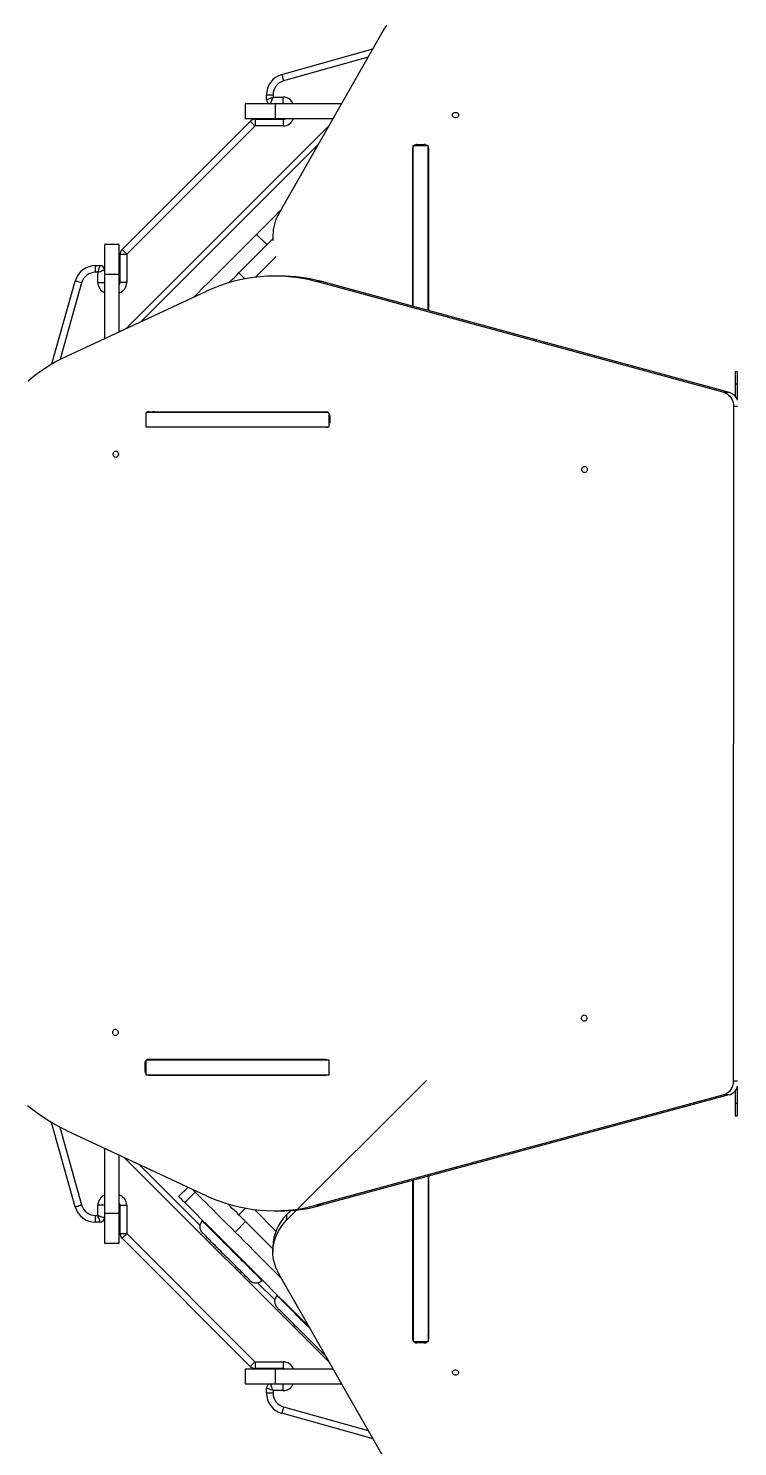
# Model space of a CAD drawing. Header units: millimetres. Extents: x -10374 to 11119, y -8221 to 9433.
# Drawn here: x 4481 to 5489, y -2422 to -406 of the extents above; entities that cross this region are included whole.
import ezdxf

# ---------------------------------------------------------------- set-up
doc = ezdxf.new("R2010")
doc.units = ezdxf.units.MM
for name, color, linetype in [('DIKOM_ОБЪЕКТ', 7, 'Continuous'), ('DIKOM_РАЗМЕР_ЗОНА', 7, 'Continuous'), ('DIKOM_РАЗМЕР_ОБЪЕКТА', 7, 'Continuous')]:
    doc.layers.add(name, color=color, linetype=linetype)
doc.styles.add('style1', font='arial.ttf', dxfattribs={"width": 0.8})
doc.dimstyles.new('1-50', dxfattribs={"dimtxt": 300, "dimasz": 200, "dimexe": 100, "dimexo": 0, "dimgap": 100, "dimtad": 0, "dimdec": 0, "dimtxsty": 'style1', "dimcen": 0, "dimclrd": 7, "dimclre": 7, "dimadec": 1, "dimazin": 2, "dimtfac": 1, "dimtdec": 0, "dimtmove": 1, "dimatfit": 3, "dimfxl": 0, "dimlwd": 25, "dimlwe": 18, "dimarcsym": 0})

# ---------------------------------------------------------------- blocks, each defined once
blk = doc.blocks.new('*D15')
at = {"layer": 'Defpoints', "color": 0, "transparency": 16777216}
for p in [(-5227.9, 8308.8), (9119.4, -1150.4), (-5227.9, -1991.8)]:
    blk.add_point(p, dxfattribs=at)
at = {"layer": 'DIKOM_РАЗМЕР_ОБЪЕКТА', "color": 7, "lineweight": 18, "transparency": 16777216}
for p, q in [((-5227.9, -1991.8), (-5227.9, 8408.8)), ((9119.4, -1150.4), (9119.4, 8408.8))]:
    blk.add_line(p, q, dxfattribs=at)
at = {"layer": 'DIKOM_РАЗМЕР_ОБЪЕКТА', "color": 7, "lineweight": 25, "transparency": 16777216}
for p, q in [((-5027.9, 8308.8), (187.4, 8308.8)), ((8919.4, 8308.8), (1267.2, 8308.8))]:
    blk.add_line(p, q, dxfattribs=at)
at = {"layer": 'DIKOM_РАЗМЕР_ОБЪЕКТА', "color": 7, "transparency": 16777216}
for points in [[(-5027.9, 8342.1), (-5027.9, 8275.4), (-5227.9, 8308.8)], [(8919.4, 8342.1), (8919.4, 8275.4), (9119.4, 8308.8)]]:
    blk.add_solid(points, dxfattribs=at)
at = {"layer": 'DIKOM_РАЗМЕР_ОБЪЕКТА', "color": 0, "transparency": 16777216, "insert": (727.3, 8308.8), "char_height": 300, "attachment_point": 5, "style": 'style1'}
blk.add_mtext('14350', dxfattribs=at)
blk = doc.blocks.new('*D14')
at = {"layer": 'Defpoints', "color": 0, "transparency": 16777216}
for p in [(-7515.9, 9236.3), (11119.4, -1423.4), (-7515.9, -2401.6)]:
    blk.add_point(p, dxfattribs=at)
at = {"layer": 'DIKOM_РАЗМЕР_ЗОНА', "color": 7, "lineweight": 18, "transparency": 16777216}
for p, q in [((-7515.9, -2401.6), (-7515.9, 9336.3)), ((11119.4, -1423.4), (11119.4, 9336.3))]:
    blk.add_line(p, q, dxfattribs=at)
at = {"layer": 'DIKOM_РАЗМЕР_ЗОНА', "color": 7, "lineweight": 25, "transparency": 16777216}
for p, q in [((-7315.9, 9236.3), (77.6, 9236.3)), ((10919.4, 9236.3), (1157.3, 9236.3))]:
    blk.add_line(p, q, dxfattribs=at)
at = {"layer": 'DIKOM_РАЗМЕР_ЗОНА', "color": 7, "transparency": 16777216}
for points in [[(-7315.9, 9269.7), (-7315.9, 9203), (-7515.9, 9236.3)], [(10919.4, 9269.7), (10919.4, 9203), (11119.4, 9236.3)]]:
    blk.add_solid(points, dxfattribs=at)
at = {"layer": 'DIKOM_РАЗМЕР_ЗОНА', "color": 0, "transparency": 16777216, "insert": (617.5, 9236.3), "char_height": 300, "attachment_point": 5, "style": 'style1'}
blk.add_mtext('18650', dxfattribs=at)

msp = doc.modelspace()

# ---------------------------------------------------------------- linework, layer by layer
at = {"layer": 'DIKOM_ОБЪЕКТ', "color": 7, "linetype": 'Continuous', "lineweight": 15}
for p, q in [((4836.6, -669.7), (4983.1, -413)), ((4840.9, -471.7), (4970.3, -435.4)), ((4963.6, -447.2), (4843.5, -480.8)), ((4819, -507.4), (4819, -500.6)), ((4819, -500.6), (4828.5, -500.6)), ((4828.5, -500.6), (4828.5, -503.9)), ((4828.5, -503.9), (4843, -503.9)), ((4843, -513.4), (4843, -503.9)), ((4789, -513.4), (4789, -534.4)), ((4831.7, -513.4), (4789, -513.4)), ((4831.7, -513.4), (4831.7, -534.4)), ((4925.8, -513.4), (4831.7, -513.4)), ((4613.9, -720.4), (4796.1, -538.3)), ((4908.1, -544.4), (4619.7, -832.8)), ((4789, -534.4), (4831.7, -534.4)), ((4803.1, -535.4), (4843, -535.4)), ((4803.1, -535.4), (4803.1, -544.9)), ((4831.7, -534.4), (4913.8, -534.4)), ((4843, -535.4), (4843, -544.9)), ((4802.8, -545.1), (4620.6, -727.2)), ((4843, -544.9), (4803.1, -544.9)), ((4893.1, -570.7), (4640.8, -823)), ((5027.1, -801.4), (5027.1, -576.5)), ((5027.8, -572.6), (5048.8, -572.6)), ((5027.8, -801.6), (5027.8, -572.6)), ((5033.1, -571.3), (5043.5, -571.3)), ((5033.1, -572.6), (5033.1, -571.3)), ((5043.5, -572.6), (5043.5, -571.3)), ((5048.8, -807.3), (5048.8, -572.6)), ((5049.5, -576.5), (5049.5, -807.5)), ((4779.8, -753.9), (4828.3, -705.4)), ((4805, -699), (4819.9, -713.9)), ((4828.3, -700.4), (4828.3, -707.9)), ((4610, -713.4), (4589, -713.4)), ((4589, -713.4), (4589, -756.1)), ((4610, -756.1), (4610, -713.4)), ((4576.2, -752.9), (4576.2, -743.4)), ((4576.2, -743.4), (4583, -743.4)), ((4611, -767.4), (4611, -727.5)), ((4620.5, -727.5), (4611, -727.5)), ((4620.5, -727.5), (4620.5, -767.4)), ((4803.6, -759.8), (4832.7, -730.7)), ((4514.3, -883.1), (4547.3, -765.3)), ((4579.5, -752.9), (4576.2, -752.9)), ((4579.5, -767.4), (4579.5, -752.9)), ((4610, -756.1), (4589, -756.1)), ((4589, -756.1), (4589, -847.1)), ((4610, -837.3), (4610, -756.1)), ((4788.2, -762.2), (4779.8, -753.9)), ((4838.2, -758.2), (4830.7, -758.2)), ((5469.7, -924), (4890.3, -766.2)), ((4897.8, -766.2), (4890.3, -766.2)), ((5477.2, -924), (4897.8, -766.2)), ((4556.4, -767.9), (4526, -876.6)), ((4535.4, -872), (4733.7, -779.9)), ((4579.5, -767.4), (4589, -767.4)), ((4620.5, -767.4), (4611, -767.4)), ((5488.3, -894.2), (5485.3, -894.2)), ((5485.3, -894.2), (5485.3, -912.2)), ((5488.3, -894.2), (5488.3, -912.2)), ((5477.2, -924), (5469.7, -924)), ((5485.3, -912.2), (5485.3, -929.2)), ((5488.3, -912.2), (5485.3, -912.2)), ((5488.3, -912.2), (5488.3, -933.6)), ((5483, -943.5), (5482.4, -1903)), ((5488.8, -943.5), (5483, -943.5)), ((4648.2, -973.2), (4648.2, -952.2)), ((4907.1, -952.2), (4648.2, -952.2)), ((4652.2, -950.9), (4904.2, -951.2)), ((4908, -971.6), (4908, -953.1)), ((4909.4, -957.2), (4909.4, -967.6)), ((4908, -973.2), (4648.2, -973.2)), ((4904.2, -973.6), (4652.1, -973.3)), ((4659.6, -973.3), (4652.1, -973.3)), ((4904.4, -973.5), (4659.6, -973.3)), ((4648.2, -1894.2), (4648.2, -1873.2)), ((4908, -1873.2), (4648.2, -1873.2)), ((4903.7, -1872.2), (4651.6, -1871.9)), ((4908, -1894.2), (4908, -1873.2)), ((4646.4, -1877.9), (4646.4, -1888.3)), ((4648.2, -1877.9), (4646.4, -1877.9)), ((4648.2, -1888.3), (4646.4, -1888.3)), ((4908, -1894.2), (4648.2, -1894.2)), ((4651.6, -1894.3), (4903.6, -1894.6)), ((4659.1, -1894.3), (4651.6, -1894.3)), ((4659.1, -1894.3), (4903.8, -1894.6)), ((4847.8, -2100.6), (5046.4, -1902)), ((5488.8, -1903), (5482.4, -1903)), ((5488.3, -1911.5), (5488.3, -1934.2)), ((5469, -1922.5), (4889.5, -2079.3)), ((5476.5, -1922.5), (4897, -2079.3)), ((5476.5, -1922.5), (5469, -1922.5)), ((5485.3, -1916.6), (5485.3, -1934.2)), ((5485.3, -1934.2), (5488.3, -1934.2)), ((5485.3, -1934.2), (5485.3, -1952.2)), ((5488.3, -1934.2), (5488.3, -1952.2)), ((5485.3, -1952.2), (5488.3, -1952.2)), ((4547.3, -2081.5), (4513.8, -1961.9)), ((4525.5, -1968.4), (4556.4, -2078.9)), ((4534.7, -1972.9), (4732.9, -2065.4)), ((4589, -1998.2), (4589, -2090.7)), ((4610, -2090.7), (4610, -2008)), ((4617, -2011.3), (4908.8, -2303.1)), ((4638.2, -2021.2), (4724.6, -2107.6)), ((4707.6, -2053.6), (4694.3, -2066.8)), ((5027.1, -2269.8), (5027.1, -2044.1)), ((5027.8, -2043.9), (5027.8, -2273.7)), ((5048.8, -2038.2), (5048.8, -2273.7)), ((5049.5, -2038), (5049.5, -2269.8)), ((4718, -2060.8), (4703.1, -2075.6)), ((4576.2, -2093.9), (4579.5, -2093.9)), ((4576.2, -2103.4), (4576.2, -2093.9)), ((4579.5, -2093.9), (4579.5, -2079.4)), ((4589, -2079.4), (4579.5, -2079.4)), ((4589, -2090.7), (4610, -2090.7)), ((4589, -2090.7), (4589, -2133.4)), ((4610, -2133.4), (4610, -2090.7)), ((4611, -2119.3), (4611, -2079.4)), ((4611, -2079.4), (4620.5, -2079.4)), ((4620.5, -2079.4), (4620.5, -2119.3)), ((4789.3, -2083.5), (4779.8, -2092.9)), ((4828.3, -2141.4), (4779.8, -2092.9)), ((4832.6, -2116), (4802.1, -2085.5)), ((4830.2, -2087.2), (4837.7, -2087.2)), ((4847.8, -2093.1), (4854.3, -2086.6)), ((4847.8, -2093.1), (4847.8, -2100.6)), ((4897, -2079.3), (4889.5, -2079.3)), ((4583, -2103.4), (4576.2, -2103.4)), ((4728.4, -2100.9), (4727.9, -2101.4)), ((4774.6, -2117.4), (4789.5, -2102.5)), ((4589, -2133.4), (4610, -2133.4)), ((4611, -2119.3), (4620.5, -2119.3)), ((4796, -2308.5), (4613.9, -2126.3)), ((4620.6, -2119.6), (4802.8, -2301.8)), ((4828.3, -2138.4), (4828.3, -2145.9)), ((4983.1, -2433.4), (4836.6, -2176.6)), ((4806.6, -2189.5), (4830.9, -2213.9)), ((4812.7, -2186.3), (4813.3, -2185.7)), ((4834.7, -2207.2), (4834.2, -2207.7)), ((5048.8, -2273.7), (5027.8, -2273.7)), ((5033.1, -2273.7), (5033.1, -2275)), ((5043.5, -2275), (5033.1, -2275)), ((5043.5, -2273.7), (5043.5, -2275)), ((4902.1, -2292.6), (4903.5, -2293.8)), ((4789, -2312.4), (4789, -2333.4)), ((4831.7, -2312.4), (4789, -2312.4)), ((4803.1, -2301.9), (4843, -2301.9)), ((4803.1, -2301.9), (4803.1, -2311.4)), ((4843, -2311.4), (4803.1, -2311.4)), ((4831.7, -2312.4), (4831.7, -2333.4)), ((4914.1, -2312.4), (4831.7, -2312.4)), ((4843, -2301.9), (4843, -2311.4)), ((4789, -2333.4), (4831.7, -2333.4)), ((4831.7, -2333.4), (4926.1, -2333.4)), ((4843, -2342.9), (4843, -2333.4)), ((4819, -2346.3), (4819, -2339.4)), ((4828.5, -2346.3), (4819, -2346.3)), ((4828.5, -2342.9), (4828.5, -2346.3)), ((4843, -2342.9), (4828.5, -2342.9)), ((4970.6, -2411.5), (4840.9, -2375.1)), ((4843.5, -2366), (4963.9, -2399.7))]:
    msp.add_line(p, q, dxfattribs=at)
at = {"layer": 'DIKOM_ОБЪЕКТ', "color": 7, "linetype": 'Continuous', "lineweight": 15, "flags": 128}
for points in [[(4983.1, -413), (4986.5, -407.4), (4990.3, -401.9)], [(4840.9, -471.7), (4841, -471.8), (4841.1, -472.4), (4841.3, -473.2), (4841.7, -474.3), (4842.1, -475.7), (4842.5, -477.3), (4843, -479), (4843.5, -480.8)], [(4819, -507.4), (4819.1, -507.4), (4819.6, -507.2), (4820.3, -506.9), (4821.2, -506.6), (4822.4, -506.2), (4823.8, -505.7), (4825.3, -505.1), (4826.9, -504.5), (4828.5, -503.9)], [(4825, -513.4), (4825.1, -513.3), (4825.2, -512.8), (4825.5, -512.1), (4825.8, -511.2), (4826.3, -510), (4826.8, -508.7), (4827.3, -507.2), (4827.9, -505.6), (4828.5, -503.9)], [(4802.8, -545.1), (4801.5, -543.7), (4800.2, -542.5), (4799.1, -541.3), (4798, -540.3), (4797.2, -539.5), (4796.6, -538.8), (4796.2, -538.5), (4796.1, -538.3)], [(5092.2, -529.3), (5092, -530.4), (5091.5, -531.4), (5090.6, -532.2), (5089.6, -532.8), (5088.4, -533.1), (5087.1, -533.1), (5085.9, -532.8), (5084.9, -532.2), (5084.1, -531.4), (5083.5, -530.4), (5083.4, -529.3), (5083.5, -528.2), (5084.1, -527.3), (5084.9, -526.4), (5085.9, -525.8), (5087.1, -525.5), (5088.4, -525.5), (5089.6, -525.8), (5090.6, -526.4), (5091.5, -527.3), (5092, -528.2), (5092.2, -529.3)], [(4805, -699), (4810.8, -693.3), (4816.4, -687.7), (4821.9, -682.2), (4827.2, -676.9), (4832.4, -671.7), (4837.4, -666.7), (4839.6, -664.4)], [(4715.9, -788.1), (4721.5, -782.5), (4728.8, -775.2), (4736.1, -767.9), (4743.4, -760.7), (4750.5, -753.5), (4757.7, -746.4), (4764.7, -739.3), (4771.7, -732.4), (4778.5, -725.5), (4785.3, -718.7), (4792, -712), (4798.6, -705.5), (4805, -699)], [(4620.6, -727.2), (4619.3, -725.9), (4618.1, -724.6), (4616.9, -723.4), (4615.9, -722.4), (4615.1, -721.6), (4614.4, -721), (4614.1, -720.6), (4613.9, -720.4)], [(4579.5, -752.9), (4580.2, -751.1), (4580.8, -749.3), (4581.4, -747.6), (4582, -746.2), (4582.4, -745), (4582.7, -744.1), (4582.9, -743.6), (4583, -743.4)], [(4556.4, -767.9), (4554.6, -767.4), (4552.9, -766.9), (4551.3, -766.5), (4549.9, -766.1), (4548.8, -765.7), (4548, -765.5), (4547.4, -765.4), (4547.3, -765.3)], [(4579.5, -752.9), (4581.4, -752.2), (4583.1, -751.6), (4584.8, -751), (4586.2, -750.4), (4587.4, -750), (4588.3, -749.7), (4588.8, -749.5), (4589, -749.4)], [(4766.2, -767.6), (4767.6, -766.2), (4770.6, -763.1), (4773.7, -760.1), (4776.8, -757), (4779.8, -753.9)], [(4480.3, -907.1), (4487.7, -901.1), (4495.3, -895.5), (4503, -890.2), (4510.9, -885.1), (4518.9, -880.4), (4527.1, -876.1), (4535.4, -872)], [(5469.7, -924), (5471.9, -924.8), (5474, -925.9), (5476, -927.4), (5477.7, -929.1), (5479.3, -931.1), (5480.6, -933.3), (5481.6, -935.7), (5482.4, -938.2), (5482.9, -940.8), (5483, -943.5)], [(4652.1, -973.3), (4651.1, -973.2), (4650.9, -973.2)], [(4659.6, -973.3), (4658.6, -973.2), (4658.4, -973.2)], [(4906, -973.2), (4905.2, -973.4), (4904.2, -973.6)], [(4604.9, -1007.2), (4606, -1007.4), (4607, -1007.9), (4607.8, -1008.7), (4608.4, -1009.8), (4608.7, -1011), (4608.7, -1012.2), (4608.4, -1013.4), (4607.8, -1014.5), (4607, -1015.3), (4606, -1015.8), (4604.9, -1016), (4603.8, -1015.8), (4602.9, -1015.3), (4602, -1014.5), (4601.5, -1013.4), (4601.2, -1012.2), (4601.2, -1011), (4601.5, -1009.8), (4602, -1008.7), (4602.9, -1007.9), (4603.9, -1007.4), (4604.9, -1007.2)], [(4608.6, -1011.8), (4608.6, -1011.5), (4608.7, -1011.1)], [(5271.3, -1028.8), (5272.3, -1028.9), (5273.3, -1029.5), (5274.2, -1030.3), (5274.7, -1031.3), (5275, -1032.5), (5275, -1033.8), (5274.7, -1035), (5274.1, -1036.1), (5273.3, -1036.9), (5272.3, -1037.4), (5271.3, -1037.6), (5270.2, -1037.4), (5269.2, -1036.9), (5268.4, -1036), (5267.8, -1035), (5267.5, -1033.8), (5267.5, -1032.5), (5267.8, -1031.3), (5268.4, -1030.3), (5269.2, -1029.5), (5270.2, -1028.9), (5271.3, -1028.8)], [(5270.8, -1808.8), (5271.8, -1808.9), (5272.8, -1809.5), (5273.7, -1810.3), (5274.2, -1811.3), (5274.5, -1812.5), (5274.5, -1813.8), (5274.2, -1815), (5273.6, -1816.1), (5272.8, -1816.9), (5271.8, -1817.4), (5270.8, -1817.6), (5269.7, -1817.4), (5268.7, -1816.9), (5267.9, -1816), (5267.3, -1815), (5267, -1813.8), (5267, -1812.5), (5267.3, -1811.3), (5267.9, -1810.3), (5268.7, -1809.5), (5269.7, -1808.9), (5270.8, -1808.8)], [(4604.4, -1829.2), (4605.5, -1829.4), (4606.5, -1829.9), (4607.3, -1830.7), (4607.9, -1831.8), (4608.2, -1833), (4608.2, -1834.2), (4607.9, -1835.4), (4607.3, -1836.5), (4606.5, -1837.3), (4605.5, -1837.8), (4604.4, -1838), (4603.3, -1837.8), (4602.3, -1837.3), (4601.5, -1836.5), (4600.9, -1835.4), (4600.6, -1834.2), (4600.6, -1833), (4600.9, -1831.8), (4601.5, -1830.7), (4602.3, -1829.9), (4603.3, -1829.4), (4604.4, -1829.2)], [(4651.6, -1894.3), (4650.5, -1894.2), (4650.3, -1894.2)], [(4659.1, -1894.3), (4658, -1894.2), (4657.8, -1894.2)], [(4905.4, -1894.2), (4904.6, -1894.4), (4903.6, -1894.6)], [(5482.4, -1903), (5482.2, -1905.7), (5481.8, -1908.3), (5481, -1910.8), (5480, -1913.2), (5478.7, -1915.4), (5477.1, -1917.4), (5475.3, -1919.1), (5473.4, -1920.6), (5471.3, -1921.7), (5469, -1922.5)], [(4534.7, -1972.9), (4526.4, -1968.9), (4518.3, -1964.5), (4510.2, -1959.8), (4502.4, -1954.7), (4494.6, -1949.4), (4487.1, -1943.7), (4479.7, -1937.8)], [(4774.6, -2117.4), (4768.9, -2111.6), (4763.2, -2106), (4757.8, -2100.5), (4752.4, -2095.2), (4747.3, -2090), (4742.3, -2085), (4737.4, -2080.2), (4732.8, -2075.5), (4728.3, -2071.1), (4724, -2066.8), (4719.9, -2062.7), (4716.1, -2058.8), (4713.6, -2056.4)], [(4703.1, -2075.6), (4701.8, -2074.3), (4700.4, -2072.9), (4699.1, -2071.5), (4697.8, -2070.2), (4696.6, -2069.1), (4695.7, -2068.1), (4694.9, -2067.4), (4694.5, -2066.9), (4694.3, -2066.8)], [(4703.1, -2075.6), (4711, -2083.5), (4719, -2091.4), (4727, -2099.5), (4735.2, -2107.6), (4743.4, -2115.9), (4751.7, -2124.2), (4760, -2132.5), (4768.5, -2140.9), (4776.9, -2149.4), (4785.4, -2157.9), (4794, -2166.4), (4802.5, -2175), (4811.1, -2183.6), (4819.7, -2192.2), (4828.3, -2200.8), (4836.9, -2209.4), (4845.5, -2217.9), (4854, -2226.5), (4862.6, -2235), (4871.1, -2243.5), (4879.5, -2252), (4879.7, -2252.2)], [(4547.3, -2081.5), (4547.4, -2081.4), (4548, -2081.3), (4548.8, -2081.1), (4549.9, -2080.7), (4551.3, -2080.4), (4552.9, -2079.9), (4554.6, -2079.4), (4556.4, -2078.9)], [(4583, -2103.4), (4582.9, -2103.3), (4582.8, -2102.8), (4582.5, -2102.1), (4582.2, -2101.2), (4581.7, -2100), (4581.3, -2098.7), (4580.7, -2097.1), (4580.1, -2095.6), (4579.5, -2093.9)], [(4589, -2097.4), (4588.9, -2097.3), (4588.4, -2097.2), (4587.7, -2096.9), (4586.8, -2096.6), (4585.6, -2096.2), (4584.3, -2095.7), (4582.7, -2095.1), (4581.1, -2094.5), (4579.5, -2093.9)], [(4779.8, -2092.9), (4776.8, -2089.8), (4773.7, -2086.8), (4770.6, -2083.7), (4767.6, -2080.6), (4764.5, -2077.6), (4764.4, -2077.4)], [(4812.7, -2186.3), (4812.6, -2186.2), (4812.3, -2185.8), (4811.7, -2185.3), (4810.9, -2184.4), (4809.9, -2183.4), (4808.6, -2182.1), (4807.1, -2180.6), (4805.3, -2178.9), (4803.4, -2176.9), (4801.3, -2174.8), (4799, -2172.5), (4796.5, -2170), (4793.9, -2167.4), (4791.1, -2164.6), (4788.2, -2161.7), (4785.2, -2158.7), (4782.1, -2155.6), (4779, -2152.5), (4775.7, -2149.3), (4772.5, -2146), (4769.3, -2142.8), (4766, -2139.5), (4762.8, -2136.3), (4759.6, -2133.1), (4756.5, -2130), (4753.5, -2127), (4750.5, -2124.1), (4747.7, -2121.3), (4745, -2118.6), (4742.5, -2116), (4740.1, -2113.7), (4737.9, -2111.5), (4735.9, -2109.5), (4734.1, -2107.7), (4732.5, -2106.1), (4731.2, -2104.7), (4730, -2103.6), (4729.1, -2102.7), (4728.5, -2102), (4728, -2101.6), (4727.9, -2101.4), (4727.9, -2101.4)], [(4836.6, -2176.6), (4834.3, -2172.3), (4832.4, -2167.8), (4830.8, -2163.2), (4829.6, -2158.5), (4828.8, -2153.8), (4828.4, -2149), (4828.3, -2144.3), (4828.7, -2139.5), (4829.4, -2134.8), (4830.4, -2130.1), (4831.9, -2125.5), (4833.7, -2120.9), (4835.9, -2116.5), (4838.4, -2112.3), (4841.2, -2108.2), (4844.4, -2104.3), (4847.8, -2100.6)], [(4620.6, -2119.6), (4619.3, -2120.9), (4618.1, -2122.2), (4616.9, -2123.3), (4615.9, -2124.4), (4615.1, -2125.2), (4614.4, -2125.8), (4614.1, -2126.2), (4613.9, -2126.3)], [(4795.8, -2186.3), (4795.7, -2186.2), (4795.3, -2185.8), (4794.7, -2185.2), (4793.9, -2184.4), (4792.9, -2183.4), (4791.6, -2182.1), (4790, -2180.5), (4788.3, -2178.8), (4786.4, -2176.9), (4784.3, -2174.8), (4782, -2172.5), (4779.6, -2170.1), (4777.1, -2167.6), (4774.4, -2164.9), (4771.6, -2162.1), (4768.8, -2159.3), (4765.9, -2156.4), (4763, -2153.5), (4760.1, -2150.6), (4757.2, -2147.7), (4754.3, -2144.8), (4751.5, -2142), (4748.8, -2139.2), (4746.1, -2136.6), (4743.6, -2134.1), (4741.2, -2131.7), (4738.9, -2129.4), (4736.9, -2127.4), (4735, -2125.5), (4733.3, -2123.8), (4731.8, -2122.3), (4730.6, -2121.1), (4729.5, -2120), (4728.8, -2119.3), (4728.2, -2118.7), (4727.9, -2118.4), (4727.9, -2118.4)], [(4840.2, -2183), (4836.3, -2179.1), (4829.1, -2171.9), (4822, -2164.8), (4814.9, -2157.7), (4808, -2150.7), (4801.1, -2143.9), (4794.3, -2137.1), (4787.6, -2130.4), (4781.1, -2123.8), (4774.6, -2117.4)], [(4881.1, -2254.7), (4878.8, -2252.4), (4875.6, -2249.1), (4872.3, -2245.9), (4869.1, -2242.7), (4866, -2239.5), (4862.8, -2236.4), (4859.8, -2233.3), (4856.9, -2230.4), (4854.1, -2227.6), (4851.4, -2224.9), (4848.8, -2222.4), (4846.5, -2220), (4844.3, -2217.8), (4842.3, -2215.8), (4840.5, -2214), (4838.9, -2212.4), (4837.5, -2211), (4836.4, -2209.9), (4835.5, -2209), (4834.8, -2208.3), (4834.4, -2207.9), (4834.2, -2207.7), (4834.2, -2207.7)], [(4902.1, -2292.6), (4902, -2292.5), (4901.7, -2292.2), (4901.1, -2291.6), (4900.3, -2290.7), (4899.2, -2289.7), (4897.9, -2288.4), (4896.4, -2286.9), (4894.7, -2285.1), (4892.7, -2283.2), (4890.6, -2281.1), (4888.4, -2278.9), (4885.9, -2276.4), (4883.4, -2273.9), (4880.7, -2271.2), (4878, -2268.5), (4875.1, -2265.6), (4872.3, -2262.8), (4869.3, -2259.8), (4866.4, -2256.9), (4863.5, -2254), (4860.6, -2251.1), (4857.8, -2248.3), (4855.1, -2245.6), (4852.4, -2242.9), (4849.9, -2240.4), (4847.5, -2238), (4845.3, -2235.8), (4843.2, -2233.7), (4841.3, -2231.8), (4839.6, -2230.1), (4838.2, -2228.7), (4836.9, -2227.4), (4835.9, -2226.4), (4835.1, -2225.6), (4834.6, -2225), (4834.3, -2224.8), (4834.2, -2224.7)], [(4802.8, -2301.8), (4801.5, -2303.1), (4800.2, -2304.3), (4799, -2305.5), (4798, -2306.5), (4797.2, -2307.3), (4796.6, -2308), (4796.2, -2308.3), (4796, -2308.5)], [(5083.4, -2317), (5083.5, -2316), (5084.1, -2315), (5084.9, -2314.1), (5085.9, -2313.6), (5087.1, -2313.3), (5088.4, -2313.3), (5089.6, -2313.6), (5090.6, -2314.1), (5091.5, -2315), (5092, -2316), (5092.2, -2317), (5092, -2318.1), (5091.5, -2319.1), (5090.6, -2319.9), (5089.6, -2320.5), (5088.4, -2320.8), (5087.1, -2320.8), (5085.9, -2320.5), (5084.9, -2319.9), (5084.1, -2319.1), (5083.5, -2318.1), (5083.4, -2317)], [(4828.5, -2342.9), (4827.8, -2341.1), (4827.2, -2339.3), (4826.6, -2337.6), (4826, -2336.2), (4825.6, -2335), (4825.3, -2334.1), (4825.1, -2333.6), (4825, -2333.4)], [(4828.5, -2342.9), (4826.6, -2342.2), (4824.9, -2341.6), (4823.2, -2341), (4821.8, -2340.4), (4820.6, -2340), (4819.7, -2339.7), (4819.2, -2339.5), (4819, -2339.4)], [(4843.5, -2366), (4843, -2367.8), (4842.5, -2369.5), (4842, -2371.1), (4841.7, -2372.5), (4841.3, -2373.6), (4841.1, -2374.4), (4841, -2375), (4840.9, -2375.1)]]:
    msp.add_lwpolyline(points, dxfattribs=at)
at = {"layer": 'DIKOM_ОБЪЕКТ', "color": 7, "linetype": 'Continuous', "lineweight": 15}
for centre, radius, start, end in [((4849, -500.6), 30, 105.6422, 180), ((4849, -500.6), 20.5, 105.6422, 180), ((4843, -519.4), 15.5, 22.774, 90), ((4825, -507.4), 6, 180, 270), ((4803.1, -545.4), 10, 90, 134.9954), ((4843, -529.4), 6, 270, 303.5573), ((4843, -529.4), 15.5, 270, 341.1809), ((5087.8, -538.1), 5.07, 81.1403, 98.8597), ((4803.1, -545.4), 0.5, 90, 134.9954), ((5031.7, -576.5), 4.67, 148.2308, 179.7007), ((5031.7, -584), 4.67, 148.2308, 179.7007), ((5033, -577.9), 6.54, 89.4987, 126.7502), ((5043.5, -577.9), 6.54, 53.2498, 90.5013), ((5044.8, -576.5), 4.67, 0.2979, 31.7719), ((5044.8, -584), 4.67, 0.2979, 31.7719), ((4890.2, -700.7), 61.9, 150.0264, 179.7735), ((4621, -727.5), 10, 134.9954, 180), ((4576.2, -773.4), 30, 90, 164.3578), ((4583, -749.4), 6, 0, 90), ((4621, -727.5), 0.5, 134.9954, 180), ((4576.2, -773.4), 20.5, 90, 164.3578), ((4830.6, -985.9), 227.6, 74.7833, 115.1912), ((4838.1, -985.1), 226.9, 74.7233, 89.9703), ((4595, -767.4), 15.5, 180, 247.226), ((4605, -767.4), 6, 326.4427, 0), ((4605, -767.4), 15.5, 288.8191, 0), ((5471.8, -941.5), 18.3, 21.7191, 72.8708), ((4652.2, -955.7), 4.8, 90.6268, 131.948), ((4659.7, -955.8), 4.82, 93.6055, 131.9215), ((4903.7, -956.8), 5.64, 356.1547, 85.5478), ((4613.7, -1011.6), 5.07, 171.1407, 188.8593), ((5280, -1033.2), 5.06, 171.1271, 188.8729), ((5279.5, -1813.2), 5.06, 171.1278, 188.8722), ((5279.5, -1813.2), 5.06, 171.1275, 188.8725), ((4613.2, -1833.6), 5.06, 171.1277, 188.8723), ((4652.7, -1877.8), 6.35, 135.2227, 180.9606), ((4651.6, -1876.7), 4.8, 90.6273, 131.936), ((4659.1, -1876.8), 4.82, 93.6076, 131.9063), ((4903.5, -1876.9), 4.73, 51.7657, 88.6671), ((4652.8, -1888.4), 6.39, 179.1176, 224.7109), ((5471.1, -1904.8), 18.5, 287.2186, 343.2993), ((4595, -2079.4), 15.5, 112.774, 180), ((4605, -2079.4), 15.5, 0, 71.1809), ((4605, -2079.4), 6, 0, 33.5573), ((4830.1, -1859.5), 227.7, 244.7184, 285.1116), ((4576.2, -2073.4), 30, 195.6422, 270), ((4576.2, -2073.4), 20.5, 195.6422, 270), ((4892.6, -2139.2), 64.3, 134.1332, 179.2829), ((4837.6, -1860.7), 226.6, 270.0194, 285.1896), ((4583, -2097.4), 6, 270, 0), ((4736.4, -2109.9), 12, 135, 225), ((4621, -2119.3), 10, 180, 224.9954), ((4621, -2119.3), 0.5, 180, 224.9954), ((4804.2, -2177.8), 12, 225, 315), ((4842.7, -2216.2), 12, 135, 225), ((5031.7, -2262.3), 4.67, 180.2993, 211.7692), ((5031.7, -2269.8), 4.67, 180.2993, 211.7692), ((5033, -2268.5), 6.54, 233.2496, 270.5015), ((5043.5, -2268.5), 6.54, 269.4987, 306.7502), ((5044.8, -2262.3), 4.67, 328.2295, 359.7021), ((5044.8, -2269.8), 4.67, 328.2295, 359.7021), ((4803.1, -2301.4), 10, 224.9954, 270), ((4803.1, -2301.4), 0.5, 224.9954, 270), ((4843, -2317.4), 15.5, 18.8191, 90), ((4843, -2317.4), 6, 56.4427, 90), ((5087.8, -2308.3), 5.07, 261.1403, 278.8597), ((4825, -2339.4), 6, 90, 180), ((4843, -2327.4), 15.5, 270, 337.226), ((4849, -2346.3), 30, 180, 254.3578), ((4849, -2346.3), 20.5, 180, 254.3578)]:
    msp.add_arc(centre, radius, start, end, dxfattribs=at)

# ---------------------------------------------------------------- dimensions: what is measured, and where the dimension line sits
at = {"layer": 'DIKOM_РАЗМЕР_ЗОНА'}
dim = msp.add_linear_dim(base=(-7515.9, 9236.3), p1=(11119.4, -1423.4), p2=(-7515.9, -2401.6), angle=180, text='18650', dimstyle='1-50', override={"dimscale": 1, "dimtix": 0, "dimtofl": 1, "dimtmove": 1, "dimatfit": 3}, dxfattribs=at)
dim.commit()
dim.dimension.update_dxf_attribs({"geometry": '*D14', "text_midpoint": (617.5, 9236.3), "dimtype": 160})
at = {"layer": 'DIKOM_РАЗМЕР_ОБЪЕКТА'}
dim = msp.add_linear_dim(base=(-5227.9, 8308.8), p1=(9119.4, -1150.4), p2=(-5227.9, -1991.8), angle=180, text='14350', dimstyle='1-50', override={"dimscale": 1, "dimtix": 0, "dimtofl": 1, "dimtmove": 1, "dimatfit": 3}, dxfattribs=at)
dim.commit()
dim.dimension.update_dxf_attribs({"geometry": '*D15', "text_midpoint": (727.3, 8308.8), "dimtype": 160})

doc.saveas('drawing.dxf')
